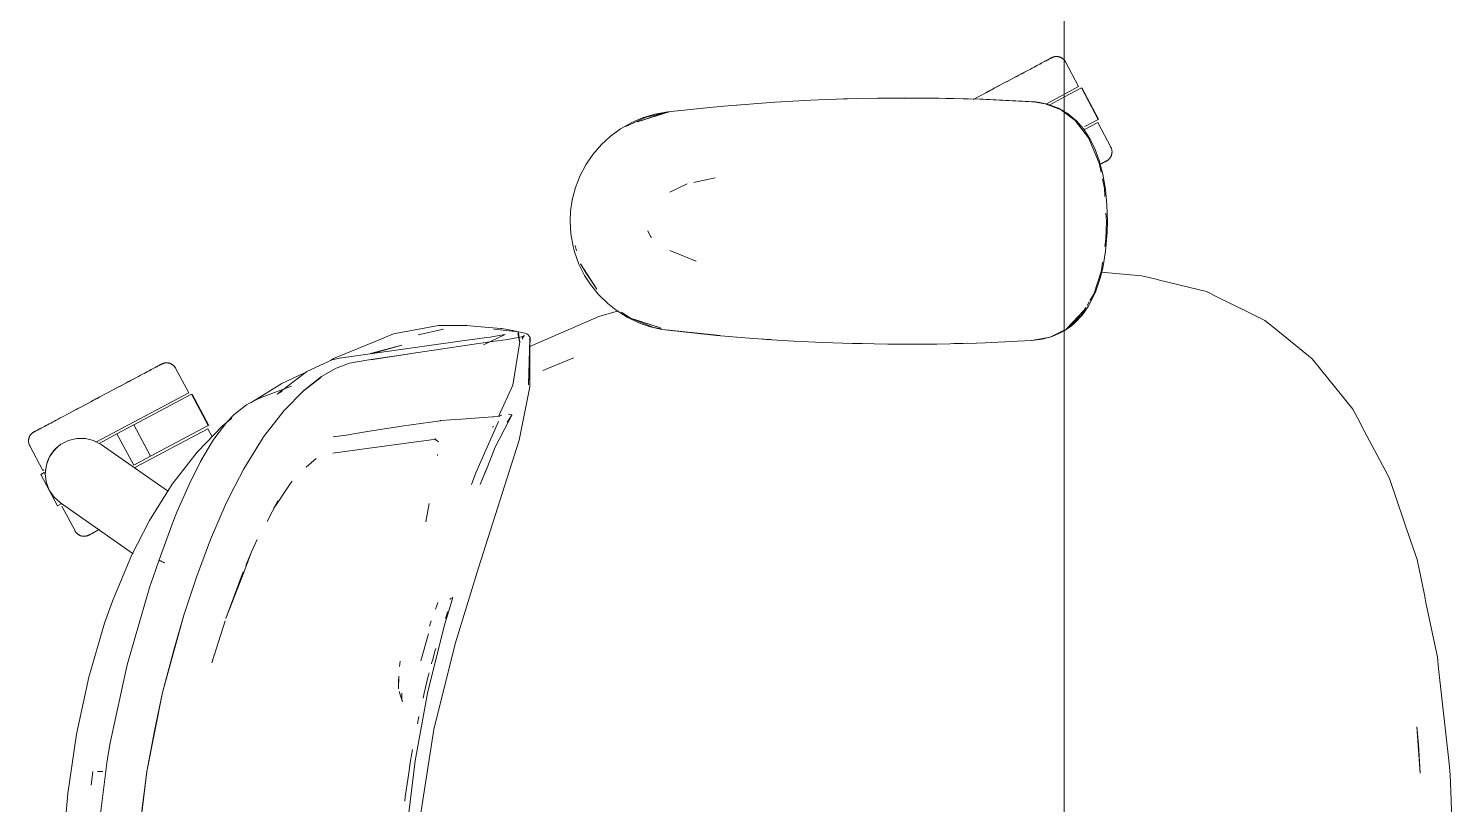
# Model space of a CAD drawing. Header units: millimetres. Extents: x 79795 to 317870, y -36033 to 97293.
# Drawn here: x 198841 to 199402, y 12884 to 13190 of the extents above; entities that cross this region are included whole.
import ezdxf

# ---------------------------------------------------------------- set-up
doc = ezdxf.new("R2010")
doc.units = ezdxf.units.MM
doc.header["$MEASUREMENT"] = 0
doc.layers.add('G-IMPT', color=8, linetype='CONTINUOUS', lineweight=9)
doc.layers.add('I-FURN', color=8, linetype='CONTINUOUS', lineweight=9)

msp = doc.modelspace()

# ---------------------------------------------------------------- linework, layer by layer
at = {"layer": 'G-IMPT'}
for p, q in [((199129.24, 13160.22), (199114.18, 13158.97)), ((199121.05, 13159.57), (199119.38, 13159.4)), ((199129.24, 13160.22), (199134.33, 13160.55)), ((199134.33, 13160.55), (199148.46, 13161.36)), ((199154.49, 13161.61), (199148.46, 13161.36)), ((199154.49, 13161.61), (199166.25, 13162)), ((199159.37, 13161.75), (199161.31, 13161.86)), ((199161.31, 13161.86), (199162.81, 13161.88)), ((199174.67, 13162.17), (199166.25, 13162)), ((199174.67, 13162.17), (199185.46, 13162.25)), ((199174.67, 13162.17), (199194.85, 13162.21)), ((199174.67, 13162.17), (199204.68, 13162.05)), ((199204.68, 13162.05), (199185.46, 13162.25)), ((199194.85, 13162.21), (199204.68, 13162.05)), ((199194.85, 13162.21), (199216.25, 13161.71)), ((199194.85, 13162.21), (199215.04, 13161.75)), ((199194.85, 13162.17), (199196.89, 13162.19)), ((199196.89, 13162.19), (199198.8, 13162.12)), ((199204.68, 13162.05), (199216.25, 13161.71)), ((199216.25, 13161.71), (199215.04, 13161.75)), ((199215.04, 13161.75), (199236.82, 13160.66)), ((199215.04, 13161.75), (199235.22, 13160.77)), ((199216.25, 13161.71), (199236.82, 13160.66)), ((199236.82, 13160.66), (199235.22, 13160.77)), ((199236.82, 13160.66), (199238.47, 13160.41)), ((199240.68, 13159.94), (199236.84, 13160.53)), ((199240.86, 13159.96), (199238.47, 13160.41)), ((199240.68, 13159.94), (199246.88, 13157.53)), ((199240.86, 13159.96), (199242.21, 13159.59)), ((199245.85, 13158.2), (199242.21, 13159.59)), ((199083.67, 13154.68), (199075.6, 13150.94)), ((199077.98, 13152.55), (199082.22, 13154.36)), ((199092.64, 13156.72), (199080.18, 13152.89)), ((199080.18, 13152.89), (199089.32, 13155.81)), ((199082.22, 13154.36), (199087.08, 13155.83)), ((199083.67, 13154.68), (199092.07, 13156.59)), ((199092.12, 13156.72), (199087.08, 13155.83)), ((199092.64, 13156.72), (199089.32, 13155.81)), ((199110.05, 13158.63), (199092.12, 13156.72)), ((199114.18, 13158.97), (199110.05, 13158.63)), ((199245.85, 13158.2), (199248.09, 13156.92)), ((199246.88, 13157.53), (199248.09, 13156.64)), ((199248.09, 13156.92), (199249.28, 13156.24)), ((199248.09, 13156.64), (199252.5, 13153.36)), ((199249.28, 13156.24), (199253.02, 13153.17)), ((199069.45, 13147.04), (199073.54, 13150.04)), ((199077.98, 13152.55), (199073.54, 13150.04)), ((199252.5, 13153.36), (199257.72, 13146.58)), ((199255.69, 13150.13), (199253.02, 13153.17)), ((199258.35, 13146.08), (199255.69, 13150.13)), ((199062.7, 13140.04), (199066.02, 13143.88)), ((199069.45, 13147.04), (199066.02, 13143.88)), ((199257.72, 13146.58), (199259.56, 13142.18)), ((199258.35, 13146.08), (199260.33, 13142.01)), ((199059.86, 13135.87), (199062.7, 13140.04)), ((199261.89, 13136.56), (199259.56, 13142.18)), ((199261.92, 13137.67), (199260.33, 13142.01)), ((199261.92, 13137.67), (199263.34, 13132.19)), ((199057.67, 13131.71), (199055.84, 13127)), ((199059.86, 13135.87), (199057.67, 13131.71)), ((199261.89, 13136.56), (199262.6, 13133.09)), ((199264.34, 13126.26), (199263.34, 13132.19)), ((199054.58, 13122.13), (199055.84, 13127)), ((199093.01, 13125.15), (199099.79, 13128.42)), ((199102.47, 13128.93), (199103.41, 13129.18)), ((199110.84, 13130.75), (199103.41, 13129.18)), ((199263.16, 13130.35), (199263.93, 13126.6)), ((199263.93, 13126.6), (199264.13, 13123.39)), ((199264.34, 13126.26), (199264.91, 13120.11)), ((199054.58, 13122.13), (199053.93, 13117.62)), ((199265.09, 13113.77), (199264.91, 13120.11)), ((199053.76, 13113.77), (199053.93, 13117.62)), ((199264.52, 13116.88), (199264.72, 13113.77)), ((199053.76, 13113.77), (199054.06, 13108.73)), ((199054.06, 13108.73), (199054.94, 13103.78)), ((199084.37, 13109.95), (199085.39, 13107.72)), ((199265, 13109.26), (199264.43, 13101.95)), ((199264.48, 13106.61), (199264.72, 13113.77)), ((199265, 13109.26), (199265.09, 13113.77)), ((199054.94, 13103.78), (199055.5, 13101.65)), ((199056.3, 13102.09), (199055.68, 13104.12)), ((199085.39, 13107.72), (199085.69, 13107.27)), ((199264.48, 13106.61), (199264.09, 13103.82)), ((199057.21, 13096.88), (199055.5, 13101.65)), ((199103.34, 13098.05), (199092.91, 13102.2)), ((199103.34, 13098.05), (199102.47, 13098.23)), ((199263.22, 13097.64), (199262.76, 13094.35)), ((199263.31, 13095.19), (199264.43, 13101.95)), ((199057.21, 13096.88), (199059.45, 13092.37)), ((199057.86, 13096.98), (199060.02, 13093.3)), ((199057.86, 13096.98), (199064.18, 13087.03)), ((199059.45, 13092.37), (199061.72, 13088.82)), ((199060.02, 13093.3), (199064.18, 13087.03)), ((199262.76, 13094.35), (199259.73, 13084.95)), ((199262.33, 13091.26), (199263.31, 13095.19)), ((199262.63, 13093.73), (199278.5, 13092.28)), ((199278.5, 13092.28), (199283.79, 13090.99)), ((199064.91, 13084.85), (199061.72, 13088.82)), ((199260.59, 13086.17), (199258.39, 13081.54)), ((199262.33, 13091.26), (199260.59, 13086.17)), ((199286.17, 13090.4), (199283.79, 13090.99)), ((199304.11, 13086), (199286.17, 13090.4)), ((199064.91, 13084.85), (199068.51, 13081.3)), ((199068.51, 13081.3), (199071.82, 13078.68)), ((199257.98, 13082.03), (199257.12, 13080.59)), ((199258.39, 13081.54), (199257.58, 13080.16)), ((199259.73, 13084.95), (199258.26, 13082.5)), ((199308.47, 13083.85), (199304.11, 13086)), ((199308.47, 13083.85), (199319.94, 13078.21)), ((199064.99, 13076.24), (199053.86, 13071.38)), ((199064.99, 13076.24), (199072.81, 13078.49)), ((199076.15, 13075.95), (199071.82, 13078.68)), ((199077.47, 13075.55), (199073.89, 13077.98)), ((199076.15, 13075.95), (199080.73, 13073.76)), ((199086.69, 13071.95), (199077.47, 13075.55)), ((199077.47, 13075.55), (199080.18, 13074.65)), ((199077.47, 13075.55), (199089.32, 13071.74)), ((199255.96, 13078.74), (199249.06, 13071.35)), ((199254.77, 13076.65), (199249.06, 13071.35)), ((199254.55, 13077.12), (199251.47, 13073.58)), ((199252.27, 13073.66), (199255.13, 13076.71)), ((199255.96, 13078.74), (199254.68, 13077.27)), ((199256.65, 13079.81), (199254.77, 13076.65)), ((199255.13, 13076.71), (199257.58, 13080.16)), ((199327.1, 13074.68), (199319.94, 13078.21)), ((198984.3, 13069.41), (198980.44, 13067.81)), ((199002, 13072.65), (198984.3, 13069.41)), ((199003.86, 13071.24), (198994.55, 13069.19)), ((199002, 13072.65), (199008.96, 13072.67)), ((199013.13, 13072.67), (199008.96, 13072.67)), ((199017.09, 13072.33), (199013.13, 13072.67)), ((199017.09, 13072.33), (199026.42, 13071.53)), ((199026.25, 13071.01), (199023.66, 13071.22)), ((199026.25, 13071.01), (199030.93, 13070.49)), ((199026.42, 13071.53), (199026.88, 13071.49)), ((199031.13, 13070.68), (199026.88, 13071.49)), ((199031.55, 13070.42), (199030.93, 13070.49)), ((199031.13, 13070.68), (199033.46, 13070.23)), ((199031.55, 13070.42), (199034.83, 13069.88)), ((199033.22, 13069.82), (199033.85, 13066.28)), ((199033.22, 13069.82), (199033.91, 13066.24)), ((199033.85, 13066.28), (199033.46, 13070.23)), ((199034.83, 13069.88), (199036.69, 13069.33)), ((199037.23, 13069.01), (199036.69, 13069.33)), ((199053.86, 13071.38), (199046.03, 13067.96)), ((199080.18, 13074.65), (199089.32, 13071.74)), ((199080.73, 13073.76), (199084.86, 13072.31)), ((199089.82, 13071.15), (199084.86, 13072.31)), ((199089.74, 13071.37), (199086.69, 13071.95)), ((199089.82, 13071.15), (199112.78, 13068.7)), ((199089.82, 13071.15), (199092.64, 13070.82)), ((199089.82, 13071.15), (199111.26, 13068.8)), ((199112.78, 13068.7), (199092.64, 13070.82)), ((199246.82, 13070.24), (199242.56, 13068.14)), ((199247.73, 13070.32), (199243.4, 13068.34)), ((199246.82, 13070.24), (199248.09, 13070.87)), ((199248.09, 13070.57), (199250.95, 13072.53)), ((199249.06, 13071.35), (199251.47, 13073.58)), ((199252.27, 13073.66), (199250.95, 13072.53)), ((199330.76, 13071.71), (199327.1, 13074.68)), ((199330.76, 13071.71), (199345.7, 13059.54)), ((198960.63, 13059.63), (198977.08, 13066.42)), ((199010.28, 13066.46), (198963.06, 13059.79)), ((198987.48, 13064.91), (198975.18, 13061.59)), ((198987.48, 13064.91), (198975.59, 13061.56)), ((198977.08, 13066.42), (198980.44, 13067.81)), ((198990.37, 13061.52), (199021.24, 13066.07)), ((198994.55, 13069.19), (198993.98, 13069.04)), ((199010.28, 13066.46), (199020.94, 13067.9)), ((199019.69, 13065.09), (199028.12, 13069.09)), ((199022.24, 13068.12), (199020.94, 13067.9)), ((199021.24, 13066.07), (199029.09, 13067.19)), ((199027.26, 13068.95), (199022.24, 13068.12)), ((199028.12, 13069.09), (199027.26, 13068.95)), ((199035.36, 13068.29), (199029.09, 13067.19)), ((199031.19, 13049.19), (199033.91, 13066.24)), ((199034.74, 13068.12), (199035.84, 13068.68)), ((199034.74, 13068.12), (199035.36, 13068.29)), ((199035.01, 13067.75), (199034.94, 13067.25)), ((199035.01, 13067.75), (199035.34, 13068.29)), ((199035.34, 13068.29), (199035.84, 13068.68)), ((199037.23, 13069.01), (199037.6, 13068.52)), ((199037.38, 13049.38), (199037.97, 13067.83)), ((199037.38, 13049.38), (199037.87, 13067.36)), ((199037.99, 13067.94), (199037.6, 13068.52)), ((199037.99, 13067.94), (199037.8, 13067.08)), ((199037.8, 13067.08), (199037.83, 13067.19)), ((199037.82, 13048.49), (199037.87, 13067.36)), ((199037.87, 13067.36), (199037.83, 13067.19)), ((199046.03, 13067.96), (199037.86, 13064.39)), ((199037.97, 13067.83), (199037.87, 13067.36)), ((199111.26, 13068.8), (199122.65, 13067.82)), ((199132.94, 13067.09), (199122.65, 13067.82)), ((199130.9, 13067.22), (199129.48, 13067.36)), ((199130.9, 13067.22), (199132.8, 13067.13)), ((199132.94, 13067.09), (199141.81, 13066.53)), ((199153.12, 13065.99), (199141.81, 13066.53)), ((199153.12, 13065.99), (199161, 13065.69)), ((199173.31, 13065.4), (199161, 13065.69)), ((199164.87, 13065.61), (199166.53, 13065.53)), ((199166.53, 13065.53), (199168.61, 13065.54)), ((199173.31, 13065.4), (199178.78, 13065.33)), ((199193.49, 13065.32), (199178.78, 13065.33)), ((199198, 13065.37), (199193.49, 13065.32)), ((199198, 13065.37), (199213.67, 13065.75)), ((199204.73, 13065.55), (199206.94, 13065.55)), ((199210.27, 13065.69), (199206.94, 13065.55)), ((199213.67, 13065.75), (199217.22, 13065.87)), ((199229.78, 13066.49), (199217.22, 13065.87)), ((199229.78, 13066.49), (199235.44, 13066.77)), ((199242.56, 13068.14), (199235.22, 13066.77)), ((199235.44, 13066.77), (199239.45, 13067.27)), ((199239.45, 13067.27), (199243.4, 13068.34)), ((198956.7, 13057.57), (198960.07, 13059.14)), ((198959.46, 13058.86), (198960.63, 13059.63)), ((198963.06, 13059.79), (198960.07, 13059.14)), ((198966.93, 13057.83), (198974.6, 13059.13)), ((198989.76, 13061.42), (198974.6, 13059.13)), ((198990.37, 13061.52), (198975.18, 13059.19)), ((198989.76, 13061.42), (198975.18, 13059.19)), ((199042.97, 13054.93), (199054.82, 13059.85)), ((199055.09, 13059.95), (199054.82, 13059.85)), ((199345.7, 13059.54), (199349.47, 13054.87)), ((198938.48, 13045.59), (198950.13, 13054.51)), ((198940.37, 13049.89), (198948.99, 13053.87)), ((198948.91, 13047.15), (198955.88, 13052.57)), ((198950.13, 13054.51), (198956.7, 13057.57)), ((198955.88, 13052.57), (198961.72, 13055.86)), ((198962.14, 13056.07), (198961.72, 13055.86)), ((198962.14, 13056.07), (198966.93, 13057.83)), ((199361.67, 13039.74), (199349.47, 13054.87)), ((198928.92, 13042.76), (198940.37, 13049.89)), ((198944.13, 13048.83), (198932.23, 13044.32)), ((198948.91, 13047.15), (198941.18, 13039.25)), ((198955.65, 13052.24), (198948.71, 13046.85)), ((198948.71, 13046.85), (198952.28, 13049.65)), ((198955.65, 13052.24), (198952.28, 13049.65)), ((199031.19, 13049.19), (199025.61, 13036.9)), ((199033.63, 13027.54), (199037.82, 13048.49)), ((198926.42, 13041.46), (198921.56, 13037.59)), ((198927.56, 13042.07), (198926.42, 13041.46)), ((198927.56, 13042.07), (198930, 13043.24)), ((198928.92, 13042.76), (198928.15, 13042.26)), ((198930, 13043.24), (198932.23, 13044.32)), ((198938.48, 13045.59), (198940.43, 13046.71)), ((198920.67, 13036.15), (198917, 13033.15)), ((198918.67, 13034.57), (198921.56, 13037.59)), ((198941.18, 13039.25), (198933.16, 13028.81)), ((199002.69, 13035.22), (199010.93, 13035.84)), ((199019.78, 13036.47), (199010.93, 13035.84)), ((199019.78, 13036.47), (199023.18, 13036.73)), ((199023.56, 13036.77), (199023.18, 13036.73)), ((199023.56, 13036.77), (199026.02, 13037.05)), ((199026.02, 13037.05), (199026.08, 13037.08)), ((199026.85, 13037.35), (199026.08, 13037.08)), ((199030.83, 13037.39), (199028.99, 13034.68)), ((199029.44, 13037.74), (199030.12, 13037.66)), ((199030.83, 13037.39), (199029.48, 13034.93)), ((199030.12, 13037.66), (199030.8, 13037.52)), ((199030.8, 13037.52), (199030.83, 13037.39)), ((199030.83, 13037.39), (199030.86, 13037.22)), ((199361.67, 13039.74), (199364.38, 13034.61)), ((198917, 13033.15), (198907.04, 13022.86)), ((198918.67, 13034.57), (198913.95, 13028.44)), ((198965.57, 13029.56), (198972.41, 13030.63)), ((198972.41, 13030.63), (198974.07, 13030.89)), ((198985.84, 13032.76), (198974.07, 13030.89)), ((198987.39, 13033), (198985.84, 13032.76)), ((199002.61, 13035.21), (198987.39, 13033)), ((199002.61, 13035.21), (199002.69, 13035.22)), ((199016.65, 13014.72), (199025.57, 13034.87)), ((199023.2, 13032.7), (199023.63, 13032.98)), ((199024.2, 13024.82), (199029.48, 13034.93)), ((199365.11, 13033.23), (199364.38, 13034.61)), ((199365.11, 13033.23), (199375.4, 13013.72)), ((198908.35, 13019.15), (198913.09, 13027.15)), ((198913.95, 13028.44), (198913.09, 13027.15)), ((198929.11, 13022.46), (198932.99, 13028.56)), ((198933.16, 13028.81), (198932.99, 13028.56)), ((198965.57, 13029.56), (198960.5, 13028.82)), ((198973.76, 13024.21), (199001.09, 13027.95)), ((199001.95, 13026.83), (199000.39, 13028.07)), ((199000.6, 13028.04), (199000.83, 13027.99)), ((199001.09, 13027.95), (199000.83, 13027.99)), ((199017.64, 12977.3), (199033.63, 13027.54)), ((199024.2, 13024.82), (199020.95, 13016.35)), ((198897.23, 13010.25), (198907.04, 13022.86)), ((198903.83, 13010.1), (198908.35, 13019.15)), ((198904.05, 13010.54), (198908.35, 13019.15)), ((198908.35, 13019.15), (198908.05, 13018.55)), ((198929.11, 13022.46), (198925.34, 13016.23)), ((198949.91, 13016.93), (198953.81, 13020.27)), ((198973.76, 13024.21), (198960.41, 13022.43)), ((198960.41, 13022.43), (198960.88, 13022.57)), ((199001.6, 13021.88), (199001.55, 13021.54)), ((198903.83, 13010.1), (198908.05, 13018.55)), ((198921.77, 13009.44), (198925.34, 13016.23)), ((199014.91, 13010.13), (199016.65, 13014.72)), ((199018.93, 13011.45), (199020.95, 13016.56)), ((199020.95, 13016.35), (199018.93, 13011.45)), ((199020.95, 13016.56), (199019.55, 13013.02)), ((199375.4, 13013.72), (199376.28, 13012.06)), ((198897.23, 13010.25), (198888.26, 12995.96)), ((198903.83, 13010.1), (198899.06, 12999.14)), ((198904.05, 13010.54), (198903.83, 13010.1)), ((198921.77, 13009.44), (198918.38, 13002.71)), ((198940.14, 13005.17), (198943.63, 13010.3)), ((198943.63, 13010.3), (198944.38, 13011.4)), ((199018.93, 13011.45), (199018.37, 13010.04)), ((199384.43, 12987.98), (199376.28, 13012.06)), ((198912.2, 12988.49), (198918.38, 13002.71)), ((198934.5, 12995.5), (198938.69, 13003.6)), ((198937.19, 13000.83), (198939.75, 13004.59)), ((198937.19, 13000.83), (198938.69, 13003.6)), ((198939.75, 13004.59), (198940.14, 13005.17)), ((198996.92, 12995.41), (198998.33, 13002.66)), ((198899.06, 12999.14), (198897.58, 12995.46)), ((198888.26, 12995.96), (198881.17, 12982.18)), ((198897.58, 12995.46), (198892, 12980.5)), ((198912.2, 12988.49), (198906.75, 12973.61)), ((198930.63, 12988.46), (198928.44, 12983.61)), ((199384.43, 12987.98), (199386.95, 12980.54)), ((198873.65, 12964.21), (198881.17, 12982.18)), ((198892.04, 12980.5), (198889.63, 12973.57)), ((198892, 12980.5), (198892.04, 12980.36)), ((198892.04, 12980.36), (198892.04, 12980.5)), ((198892.04, 12980.36), (198892.44, 12980.1)), ((198892.04, 12980.36), (198892.05, 12980.32)), ((198892.44, 12980.1), (198892.05, 12980.32)), ((198893.27, 12979.71), (198892.44, 12980.1)), ((198892.63, 12979.99), (198892.44, 12980.1)), ((198893.27, 12979.71), (198892.63, 12979.99)), ((198893.27, 12979.71), (198894.33, 12979.29)), ((198893.27, 12979.71), (198893.73, 12979.51)), ((198894.33, 12979.29), (198893.73, 12979.51)), ((198928.44, 12983.61), (198925.71, 12976.53)), ((198928.44, 12983.61), (198926.13, 12978.16)), ((199389.82, 12966.72), (199386.95, 12980.54)), ((198918.34, 12957.35), (198925.15, 12975.76)), ((198918.34, 12957.35), (198925.05, 12974.8)), ((198925.05, 12974.8), (198925.71, 12976.53)), ((199017.64, 12977.3), (199008.45, 12947.32)), ((198879.5, 12939.13), (198888.44, 12969.96)), ((198888.44, 12969.96), (198889.63, 12973.57)), ((198901.74, 12958.69), (198906.75, 12973.61)), ((198870.57, 12955.47), (198873.65, 12964.21)), ((199001.1, 12962.03), (199001.71, 12963.68)), ((199004.23, 12954.27), (199007.3, 12964.7)), ((199006.4, 12964.96), (199007.02, 12965.34)), ((199006.4, 12964.96), (199006.62, 12965.1)), ((199007.37, 12964.97), (199007.3, 12964.7)), ((199007.44, 12965.27), (199007.37, 12964.97)), ((199007.41, 12965.73), (199007.49, 12965.49)), ((199007.49, 12965.49), (199007.44, 12965.27)), ((199390.58, 12963.04), (199389.82, 12966.72)), ((199390.58, 12963.04), (199394.93, 12942.09)), ((198893.35, 12928.19), (198901.74, 12958.69)), ((198893.35, 12928.19), (198901.78, 12958.6)), ((198898.01, 12945.44), (198901.78, 12958.6)), ((199001.1, 12962.03), (199000.73, 12961.01)), ((199005.39, 12959.47), (199004.64, 12957.37)), ((199005.39, 12959.47), (199005.63, 12960.13)), ((198870.57, 12955.47), (198864.4, 12934.23)), ((198912.8, 12939.88), (198918.06, 12956.37)), ((198997.68, 12927.96), (199004.23, 12954.27)), ((198998.39, 12954.26), (198999.11, 12956.48)), ((198997.99, 12951.36), (198995.01, 12940.71)), ((199000.14, 12913.64), (199008.45, 12947.32)), ((198898.01, 12945.44), (198893.35, 12928.19)), ((198912.8, 12939.88), (198913.88, 12943.32)), ((198986.65, 12938.46), (198986.87, 12940.55)), ((198999.53, 12940.85), (198999.21, 12939.71)), ((198999.53, 12940.85), (199000.64, 12944.85)), ((199000.64, 12944.85), (199000.85, 12945.53)), ((199394.93, 12942.09), (199395.42, 12937.68)), ((198879.5, 12939.13), (198872.83, 12908.34)), ((198986.25, 12929.61), (198986.34, 12934.66)), ((198986.34, 12934.66), (198986.26, 12932.39)), ((198997.91, 12934.69), (198996.36, 12927.94)), ((198997.91, 12934.69), (198998.25, 12935.99)), ((198999.21, 12939.71), (198999.17, 12939.53)), ((199399.54, 12900.23), (199395.42, 12937.68)), ((198864.4, 12934.23), (198859.59, 12911.87)), ((198986.25, 12929.61), (198986.26, 12932.39)), ((198893.35, 12928.19), (198887.18, 12897.07)), ((198893.35, 12928.19), (198887.18, 12897.15)), ((198893.35, 12928.19), (198890.28, 12913.17)), ((198987.11, 12926.5), (198986.5, 12928.65)), ((198987.79, 12924.55), (198987.11, 12926.5)), ((198987.53, 12927.76), (198987.54, 12927.9)), ((198987.58, 12925.6), (198987.54, 12927.9)), ((198987.58, 12925.6), (198987.79, 12924.55)), ((198997.68, 12927.96), (198992.75, 12901.29)), ((198995.9, 12925.96), (198996.36, 12927.94)), ((198993.7, 12915.92), (198994.24, 12918.73)), ((198887.18, 12897.07), (198890.28, 12913.17)), ((199000.14, 12913.64), (198994.15, 12875.72)), ((199386.9, 12914.67), (199387.51, 12907.73)), ((199388.15, 12896.4), (199386.9, 12914.67)), ((198859.59, 12911.87), (198856.09, 12888.45)), ((198871.65, 12901.42), (198872.83, 12908.34)), ((199388.15, 12896.4), (199387.51, 12907.73)), ((198867.83, 12871.25), (198871.65, 12901.42)), ((198992.75, 12901.29), (198989.45, 12874.37)), ((198990.12, 12895.66), (198990.98, 12901.28)), ((198990.98, 12901.28), (198991.22, 12902.91)), ((198991.78, 12905.81), (198991.22, 12902.91)), ((198866, 12897.15), (198865.35, 12891.74)), ((198869.85, 12897.11), (198867.76, 12897.18)), ((198867.76, 12897.18), (198867.87, 12897.18)), ((198883.36, 12865.55), (198887.18, 12897.15)), ((198883.4, 12865.51), (198887.18, 12897.07)), ((198887.18, 12897.07), (198885.24, 12881.59)), ((198990.12, 12895.66), (198988.83, 12887.13)), ((199399.54, 12900.23), (199400.03, 12895.86)), ((199400.35, 12885.92), (199400.03, 12895.86)), ((198856.09, 12888.45), (198853.83, 12862.88)), ((198988.83, 12887.13), (198988.65, 12885.48)), ((199400.35, 12885.92), (199402.05, 12833.74))]:
    msp.add_line(p, q, dxfattribs=at)
at = {"layer": 'I-FURN'}
for p, q in [((199248.09, 13475.97), (199248.09, 12075.97)), ((199248.09, 12075.97), (199248.09, 13475.97)), ((199239.36, 13176.03), (199238.81, 13175.73)), ((199239.07, 13175.87), (199239.6, 13176.16)), ((199239.88, 13176.3), (199239.36, 13176.03)), ((199239.6, 13176.16), (199240.1, 13176.42)), ((199240.36, 13176.56), (199239.88, 13176.3)), ((199240.1, 13176.42), (199240.57, 13176.67)), ((199240.81, 13176.8), (199240.36, 13176.56)), ((199240.57, 13176.67), (199241, 13176.9)), ((199241.22, 13177.01), (199240.81, 13176.8)), ((199241, 13176.9), (199241.39, 13177.11)), ((199241.59, 13177.21), (199241.22, 13177.01)), ((199241.39, 13177.11), (199241.75, 13177.3)), ((199241.93, 13177.39), (199241.59, 13177.21)), ((199241.75, 13177.3), (199242.07, 13177.47)), ((199242.22, 13177.55), (199241.93, 13177.39)), ((199242.07, 13177.47), (199242.35, 13177.61)), ((199242.48, 13177.69), (199242.22, 13177.55)), ((199242.35, 13177.61), (199242.59, 13177.74)), ((199242.7, 13177.8), (199242.48, 13177.69)), ((199242.59, 13177.74), (199242.79, 13177.85)), ((199242.88, 13177.9), (199242.7, 13177.8)), ((199242.79, 13177.85), (199242.95, 13177.94)), ((199243.02, 13177.97), (199242.88, 13177.9)), ((199242.95, 13177.94), (199243.07, 13178)), ((199243.12, 13178.03), (199243.02, 13177.97)), ((199243.07, 13178), (199243.15, 13178.04)), ((199243.18, 13178.06), (199243.12, 13178.03)), ((199243.15, 13178.04), (199243.2, 13178.07)), ((199243.2, 13178.07), (199243.18, 13178.06)), ((199243.2, 13178.07), (199243.34, 13178.14)), ((199243.2, 13178.07), (199243.2, 13178.07)), ((199243.34, 13178.14), (199243.49, 13178.21)), ((199243.49, 13178.21), (199243.64, 13178.27)), ((199243.64, 13178.27), (199243.79, 13178.33)), ((199243.79, 13178.33), (199243.95, 13178.37)), ((199243.95, 13178.37), (199244.1, 13178.42)), ((199244.1, 13178.42), (199244.26, 13178.45)), ((199244.26, 13178.45), (199244.42, 13178.48)), ((199244.42, 13178.48), (199244.58, 13178.51)), ((199244.58, 13178.51), (199244.74, 13178.53)), ((199244.74, 13178.53), (199244.9, 13178.54)), ((199244.9, 13178.54), (199245.06, 13178.54)), ((199245.06, 13178.54), (199245.22, 13178.54)), ((199245.22, 13178.54), (199245.38, 13178.53)), ((199245.38, 13178.53), (199245.54, 13178.52)), ((199245.54, 13178.52), (199245.7, 13178.5)), ((199245.7, 13178.5), (199245.86, 13178.47)), ((199245.86, 13178.47), (199246.02, 13178.43)), ((199246.02, 13178.43), (199246.17, 13178.39)), ((199246.17, 13178.39), (199246.33, 13178.35)), ((199246.33, 13178.35), (199246.48, 13178.29)), ((199246.48, 13178.29), (199246.63, 13178.24)), ((199246.63, 13178.24), (199246.78, 13178.17)), ((199246.78, 13178.17), (199246.92, 13178.1)), ((199246.92, 13178.1), (199247.07, 13178.03)), ((199247.07, 13178.03), (199247.2, 13177.94)), ((199247.2, 13177.94), (199247.34, 13177.86)), ((199247.34, 13177.86), (199247.47, 13177.76)), ((199247.47, 13177.76), (199247.6, 13177.67)), ((199247.6, 13177.67), (199247.72, 13177.56)), ((199247.72, 13177.56), (199247.84, 13177.46)), ((199247.84, 13177.46), (199247.96, 13177.34)), ((199247.96, 13177.34), (199248.07, 13177.23)), ((199248.07, 13177.23), (199248.18, 13177.11)), ((199248.18, 13177.11), (199248.28, 13176.98)), ((199248.28, 13176.98), (199248.37, 13176.85)), ((199248.37, 13176.85), (199248.47, 13176.72)), ((199248.47, 13176.72), (199248.55, 13176.58)), ((199248.55, 13176.58), (199248.63, 13176.44)), ((199248.63, 13176.44), (199248.65, 13176.4)), ((199253.8, 13166.72), (199248.65, 13176.4)), ((199229.02, 13170.53), (199228.1, 13170.04)), ((199228.52, 13170.27), (199229.43, 13170.75)), ((199229.91, 13171), (199229.02, 13170.53)), ((199229.43, 13170.75), (199230.32, 13171.22)), ((199230.79, 13171.47), (199229.91, 13171)), ((199230.32, 13171.22), (199231.19, 13171.68)), ((199231.65, 13171.93), (199230.79, 13171.47)), ((199231.19, 13171.68), (199232.03, 13172.13)), ((199232.48, 13172.37), (199231.65, 13171.93)), ((199233.29, 13172.8), (199232.48, 13172.37)), ((199234.08, 13173.22), (199233.29, 13172.8)), ((199234.84, 13173.62), (199234.08, 13173.22)), ((199235.58, 13174.02), (199234.84, 13173.62)), ((199236.28, 13174.39), (199235.58, 13174.02)), ((199236.96, 13174.75), (199236.28, 13174.39)), ((199237.61, 13175.1), (199236.96, 13174.75)), ((199238.23, 13175.42), (199237.61, 13175.1)), ((199238.81, 13175.73), (199238.23, 13175.42)), ((199238.5, 13175.57), (199239.07, 13175.87)), ((199218.34, 13164.85), (199217.33, 13164.31)), ((199217.79, 13164.56), (199218.8, 13165.09)), ((199219.34, 13165.38), (199218.34, 13164.85)), ((199218.8, 13165.09), (199219.8, 13165.63)), ((199220.34, 13165.92), (199219.34, 13165.38)), ((199219.8, 13165.63), (199220.8, 13166.16)), ((199221.34, 13166.45), (199220.34, 13165.92)), ((199220.8, 13166.16), (199221.8, 13166.69)), ((199222.34, 13166.98), (199221.34, 13166.45)), ((199221.8, 13166.69), (199222.79, 13167.22)), ((199223.32, 13167.5), (199222.34, 13166.98)), ((199222.79, 13167.22), (199223.78, 13167.74)), ((199224.3, 13168.02), (199223.32, 13167.5)), ((199223.78, 13167.74), (199224.75, 13168.26)), ((199225.27, 13168.54), (199224.3, 13168.02)), ((199224.75, 13168.26), (199225.71, 13168.77)), ((199226.23, 13169.04), (199225.27, 13168.54)), ((199225.71, 13168.77), (199226.66, 13169.28)), ((199227.17, 13169.55), (199226.23, 13169.04)), ((199226.66, 13169.28), (199227.6, 13169.78)), ((199228.1, 13170.04), (199227.17, 13169.55)), ((199227.6, 13169.78), (199228.52, 13170.27)), ((199248.23, 13162.62), (199254.93, 13166.18)), ((199253.8, 13166.72), (199248.52, 13163.91)), ((199254.93, 13166.18), (199261.5, 13153.82)), ((199261.67, 13153.91), (199255.1, 13166.27)), ((199213.34, 13162.19), (199212.35, 13161.67)), ((199212.8, 13161.91), (199213.79, 13162.43)), ((199214.33, 13162.72), (199213.34, 13162.19)), ((199213.79, 13162.43), (199214.79, 13162.96)), ((199215.32, 13163.25), (199214.33, 13162.72)), ((199214.79, 13162.96), (199215.78, 13163.49)), ((199216.33, 13163.78), (199215.32, 13163.25)), ((199215.78, 13163.49), (199216.79, 13164.02)), ((199217.33, 13164.31), (199216.33, 13163.78)), ((199216.79, 13164.02), (199217.79, 13164.56)), ((199248.52, 13163.91), (199241.14, 13159.98)), ((199242.42, 13159.53), (199248.23, 13162.62)), ((199261.5, 13153.82), (199256.21, 13151.01)), ((199261.31, 13152.59), (199256.12, 13149.83)), ((199266.46, 13142.9), (199261.31, 13152.59)), ((199266.46, 13142.9), (199266.54, 13142.76)), ((199266.54, 13142.76), (199266.6, 13142.61)), ((199266.6, 13142.61), (199266.66, 13142.46)), ((199266.66, 13142.46), (199266.72, 13142.31)), ((199266.72, 13142.31), (199266.77, 13142.16)), ((199262.99, 13136.49), (199263.34, 13136.68)), ((199263.52, 13136.78), (199263.19, 13136.6)), ((199263.34, 13136.68), (199263.66, 13136.85)), ((199263.82, 13136.93), (199263.52, 13136.78)), ((199263.66, 13136.85), (199263.94, 13137)), ((199264.08, 13137.07), (199263.82, 13136.93)), ((199263.94, 13137), (199264.18, 13137.13)), ((199264.3, 13137.19), (199264.08, 13137.07)), ((199264.18, 13137.13), (199264.38, 13137.23)), ((199264.48, 13137.28), (199264.3, 13137.19)), ((199264.38, 13137.23), (199264.55, 13137.32)), ((199264.62, 13137.36), (199264.48, 13137.28)), ((199264.55, 13137.32), (199264.67, 13137.38)), ((199264.72, 13137.41), (199264.62, 13137.36)), ((199264.67, 13137.38), (199264.75, 13137.43)), ((199264.78, 13137.44), (199264.72, 13137.41)), ((199264.75, 13137.43), (199264.79, 13137.45)), ((199264.8, 13137.45), (199264.78, 13137.44)), ((199264.79, 13137.45), (199264.8, 13137.45)), ((199264.84, 13137.47), (199264.8, 13137.45)), ((199264.98, 13137.55), (199264.84, 13137.47)), ((199265.11, 13137.64), (199264.98, 13137.55)), ((199265.24, 13137.73), (199265.11, 13137.64)), ((199265.37, 13137.83), (199265.24, 13137.73)), ((199265.5, 13137.93), (199265.37, 13137.83)), ((199265.62, 13138.03), (199265.5, 13137.93)), ((199265.74, 13138.15), (199265.62, 13138.03)), ((199265.85, 13138.26), (199265.74, 13138.15)), ((199265.96, 13138.38), (199265.85, 13138.26)), ((199266.06, 13138.51), (199265.96, 13138.38)), ((199266.16, 13138.63), (199266.06, 13138.51)), ((199266.25, 13138.77), (199266.16, 13138.63)), ((199266.34, 13138.9), (199266.25, 13138.77)), ((199266.42, 13139.04), (199266.34, 13138.9)), ((199266.5, 13139.18), (199266.42, 13139.04)), ((199266.57, 13139.33), (199266.5, 13139.18)), ((199266.63, 13139.48), (199266.57, 13139.33)), ((199266.69, 13139.63), (199266.63, 13139.48)), ((199266.74, 13139.78), (199266.69, 13139.63)), ((199266.79, 13139.93), (199266.74, 13139.78)), ((199266.77, 13142.16), (199266.81, 13142)), ((199266.83, 13140.09), (199266.79, 13139.93)), ((199266.81, 13142), (199266.85, 13141.85)), ((199266.86, 13140.25), (199266.83, 13140.09)), ((199266.85, 13141.85), (199266.88, 13141.69)), ((199266.89, 13140.4), (199266.86, 13140.25)), ((199266.88, 13141.69), (199266.9, 13141.53)), ((199266.91, 13140.56), (199266.89, 13140.4)), ((199266.9, 13141.53), (199266.92, 13141.37)), ((199266.92, 13140.73), (199266.91, 13140.56)), ((199266.92, 13141.37), (199266.93, 13141.21)), ((199266.93, 13140.89), (199266.92, 13140.73)), ((199266.93, 13141.21), (199266.93, 13141.05)), ((199266.93, 13141.05), (199266.93, 13140.89)), ((199262.17, 13136.05), (199262.6, 13136.28)), ((199262.81, 13136.4), (199262.4, 13136.18)), ((199262.6, 13136.28), (199262.99, 13136.49)), ((199263.19, 13136.6), (199262.81, 13136.4)), ((198883.95, 13052.66), (198883.16, 13052.24)), ((198884.71, 13053.07), (198883.95, 13052.66)), ((198885.45, 13053.46), (198884.71, 13053.07)), ((198886.15, 13053.83), (198885.45, 13053.46)), ((198886.83, 13054.19), (198886.15, 13053.83)), ((198887.48, 13054.54), (198886.83, 13054.19)), ((198888.1, 13054.86), (198887.48, 13054.54)), ((198888.68, 13055.18), (198888.1, 13054.86)), ((198888.37, 13055.01), (198888.94, 13055.31)), ((198889.23, 13055.47), (198888.68, 13055.18)), ((198888.94, 13055.31), (198889.47, 13055.6)), ((198889.75, 13055.74), (198889.23, 13055.47)), ((198889.47, 13055.6), (198889.97, 13055.86)), ((198890.23, 13056), (198889.75, 13055.74)), ((198889.97, 13055.86), (198890.44, 13056.11)), ((198890.68, 13056.24), (198890.23, 13056)), ((198890.44, 13056.11), (198890.87, 13056.34)), ((198891.09, 13056.45), (198890.68, 13056.24)), ((198890.87, 13056.34), (198891.26, 13056.55)), ((198891.46, 13056.65), (198891.09, 13056.45)), ((198891.26, 13056.55), (198891.62, 13056.74)), ((198891.8, 13056.83), (198891.46, 13056.65)), ((198891.62, 13056.74), (198891.94, 13056.91)), ((198892.09, 13056.99), (198891.8, 13056.83)), ((198891.94, 13056.91), (198892.22, 13057.06)), ((198892.35, 13057.13), (198892.09, 13056.99)), ((198892.22, 13057.06), (198892.46, 13057.18)), ((198892.57, 13057.24), (198892.35, 13057.13)), ((198892.46, 13057.18), (198892.66, 13057.29)), ((198892.75, 13057.34), (198892.57, 13057.24)), ((198892.66, 13057.29), (198892.82, 13057.38)), ((198892.89, 13057.41), (198892.75, 13057.34)), ((198892.82, 13057.38), (198892.94, 13057.44)), ((198892.99, 13057.47), (198892.89, 13057.41)), ((198892.94, 13057.44), (198893.02, 13057.48)), ((198893.05, 13057.5), (198892.99, 13057.47)), ((198893.02, 13057.48), (198893.07, 13057.51)), ((198893.07, 13057.51), (198893.05, 13057.5)), ((198893.07, 13057.51), (198893.21, 13057.58)), ((198893.07, 13057.51), (198893.07, 13057.51)), ((198893.21, 13057.58), (198893.36, 13057.65)), ((198893.36, 13057.65), (198893.51, 13057.71)), ((198893.51, 13057.71), (198893.66, 13057.77)), ((198893.66, 13057.77), (198893.82, 13057.81)), ((198893.82, 13057.81), (198893.97, 13057.86)), ((198893.97, 13057.86), (198894.13, 13057.89)), ((198894.13, 13057.89), (198894.29, 13057.92)), ((198894.29, 13057.92), (198894.45, 13057.95)), ((198894.45, 13057.95), (198894.61, 13057.97)), ((198894.61, 13057.97), (198894.77, 13057.98)), ((198894.77, 13057.98), (198894.93, 13057.98)), ((198894.93, 13057.98), (198895.09, 13057.98)), ((198895.09, 13057.98), (198895.25, 13057.97)), ((198895.25, 13057.97), (198895.41, 13057.96)), ((198895.41, 13057.96), (198895.57, 13057.94)), ((198895.57, 13057.94), (198895.73, 13057.91)), ((198895.73, 13057.91), (198895.89, 13057.87)), ((198895.89, 13057.87), (198896.04, 13057.83)), ((198896.04, 13057.83), (198896.2, 13057.79)), ((198896.2, 13057.79), (198896.35, 13057.74)), ((198896.35, 13057.74), (198896.5, 13057.68)), ((198896.5, 13057.68), (198896.65, 13057.61)), ((198896.65, 13057.61), (198896.79, 13057.54)), ((198896.79, 13057.54), (198896.94, 13057.47)), ((198896.94, 13057.47), (198897.07, 13057.38)), ((198897.07, 13057.38), (198897.21, 13057.3)), ((198897.21, 13057.3), (198897.34, 13057.2)), ((198897.34, 13057.2), (198897.47, 13057.11)), ((198897.47, 13057.11), (198897.59, 13057)), ((198897.59, 13057), (198897.71, 13056.9)), ((198897.71, 13056.9), (198897.83, 13056.78)), ((198897.83, 13056.78), (198897.94, 13056.67)), ((198897.94, 13056.67), (198898.05, 13056.55)), ((198898.05, 13056.55), (198898.15, 13056.42)), ((198898.15, 13056.42), (198898.24, 13056.29)), ((198898.24, 13056.29), (198898.34, 13056.16)), ((198898.34, 13056.16), (198898.42, 13056.02)), ((198898.42, 13056.02), (198898.5, 13055.88)), ((198898.5, 13055.88), (198898.52, 13055.84)), ((198903.67, 13046.16), (198898.52, 13055.84)), ((198873.19, 13046.94), (198872.21, 13046.42)), ((198872.66, 13046.66), (198873.65, 13047.18)), ((198874.17, 13047.46), (198873.19, 13046.94)), ((198873.65, 13047.18), (198874.62, 13047.7)), ((198875.14, 13047.98), (198874.17, 13047.46)), ((198874.62, 13047.7), (198875.58, 13048.21)), ((198876.1, 13048.49), (198875.14, 13047.98)), ((198875.58, 13048.21), (198876.53, 13048.72)), ((198877.04, 13048.99), (198876.1, 13048.49)), ((198876.53, 13048.72), (198877.47, 13049.22)), ((198877.97, 13049.48), (198877.04, 13048.99)), ((198877.47, 13049.22), (198878.39, 13049.71)), ((198878.89, 13049.97), (198877.97, 13049.48)), ((198878.39, 13049.71), (198879.3, 13050.19)), ((198879.78, 13050.44), (198878.89, 13049.97)), ((198879.3, 13050.19), (198880.19, 13050.66)), ((198880.66, 13050.91), (198879.78, 13050.44)), ((198880.19, 13050.66), (198881.06, 13051.12)), ((198881.52, 13051.37), (198880.66, 13050.91)), ((198881.06, 13051.12), (198881.9, 13051.57)), ((198882.35, 13051.81), (198881.52, 13051.37)), ((198883.16, 13052.24), (198882.35, 13051.81)), ((198861.7, 13040.83), (198862.67, 13041.35)), ((198863.21, 13041.63), (198862.22, 13041.11)), ((198862.67, 13041.35), (198863.66, 13041.87)), ((198864.2, 13042.16), (198863.21, 13041.63)), ((198863.66, 13041.87), (198864.66, 13042.4)), ((198865.19, 13042.69), (198864.2, 13042.16)), ((198864.66, 13042.4), (198865.65, 13042.93)), ((198866.2, 13043.22), (198865.19, 13042.69)), ((198865.65, 13042.93), (198866.66, 13043.47)), ((198867.2, 13043.75), (198866.2, 13043.22)), ((198866.66, 13043.47), (198867.66, 13044)), ((198903.67, 13046.16), (198867.07, 13026.69)), ((198868.21, 13044.29), (198867.2, 13043.75)), ((198867.66, 13044), (198868.67, 13044.53)), ((198869.21, 13044.82), (198868.21, 13044.29)), ((198868.67, 13044.53), (198869.67, 13045.07)), ((198870.21, 13045.36), (198869.21, 13044.82)), ((198869.67, 13045.07), (198870.67, 13045.6)), ((198871.21, 13045.89), (198870.21, 13045.36)), ((198870.67, 13045.6), (198871.67, 13046.13)), ((198872.21, 13046.42), (198871.21, 13045.89)), ((198871.67, 13046.13), (198872.66, 13046.66)), ((198882.09, 13033.55), (198904.8, 13045.62)), ((198904.8, 13045.62), (198911.37, 13033.26)), ((198911.54, 13033.35), (198904.97, 13045.71)), ((198852.34, 13035.85), (198851.56, 13035.44)), ((198853.14, 13036.28), (198852.34, 13035.85)), ((198853.97, 13036.72), (198853.14, 13036.28)), ((198854.81, 13037.17), (198853.97, 13036.72)), ((198855.68, 13037.63), (198854.81, 13037.17)), ((198856.57, 13038.1), (198855.68, 13037.63)), ((198857.47, 13038.58), (198856.57, 13038.1)), ((198856.98, 13038.32), (198857.9, 13038.81)), ((198858.4, 13039.07), (198857.47, 13038.58)), ((198857.9, 13038.81), (198858.83, 13039.3)), ((198859.33, 13039.57), (198858.4, 13039.07)), ((198858.83, 13039.3), (198859.77, 13039.8)), ((198860.28, 13040.08), (198859.33, 13039.57)), ((198859.77, 13039.8), (198860.73, 13040.31)), ((198861.25, 13040.59), (198860.28, 13040.08)), ((198860.73, 13040.31), (198861.7, 13040.83)), ((198862.22, 13041.11), (198861.25, 13040.59)), ((198841.74, 13029.97), (198841.86, 13030.09)), ((198841.86, 13030.09), (198841.97, 13030.2)), ((198841.97, 13030.2), (198842.09, 13030.3)), ((198842.09, 13030.3), (198842.22, 13030.41)), ((198842.22, 13030.41), (198842.35, 13030.5)), ((198842.35, 13030.5), (198842.48, 13030.59)), ((198842.48, 13030.59), (198842.62, 13030.68)), ((198842.62, 13030.68), (198842.76, 13030.76)), ((198842.76, 13030.76), (198842.8, 13030.78)), ((198842.84, 13030.8), (198842.8, 13030.78)), ((198842.8, 13030.78), (198842.82, 13030.79)), ((198842.8, 13030.78), (198842.8, 13030.78)), ((198842.82, 13030.79), (198842.88, 13030.82)), ((198842.93, 13030.85), (198842.84, 13030.8)), ((198842.88, 13030.82), (198842.98, 13030.87)), ((198843.05, 13030.91), (198842.93, 13030.85)), ((198842.98, 13030.87), (198843.12, 13030.95)), ((198843.21, 13031), (198843.05, 13030.91)), ((198843.12, 13030.95), (198843.3, 13031.04)), ((198843.41, 13031.11), (198843.21, 13031)), ((198843.3, 13031.04), (198843.52, 13031.16)), ((198843.65, 13031.23), (198843.41, 13031.11)), ((198843.52, 13031.16), (198843.78, 13031.3)), ((198843.93, 13031.38), (198843.65, 13031.23)), ((198843.78, 13031.3), (198844.07, 13031.46)), ((198844.25, 13031.55), (198843.93, 13031.38)), ((198844.07, 13031.46), (198844.41, 13031.64)), ((198844.6, 13031.74), (198844.25, 13031.55)), ((198844.41, 13031.64), (198844.78, 13031.83)), ((198845, 13031.95), (198844.6, 13031.74)), ((198844.78, 13031.83), (198845.19, 13032.05)), ((198845.43, 13032.18), (198845, 13031.95)), ((198845.19, 13032.05), (198845.64, 13032.29)), ((198845.89, 13032.42), (198845.43, 13032.18)), ((198845.64, 13032.29), (198846.12, 13032.55)), ((198846.39, 13032.69), (198845.89, 13032.42)), ((198846.12, 13032.55), (198846.64, 13032.82)), ((198846.93, 13032.98), (198846.39, 13032.69)), ((198846.64, 13032.82), (198847.19, 13033.11)), ((198847.5, 13033.28), (198846.93, 13032.98)), ((198847.19, 13033.11), (198847.77, 13033.42)), ((198848.1, 13033.6), (198847.5, 13033.28)), ((198848.73, 13033.94), (198848.1, 13033.6)), ((198849.4, 13034.29), (198848.73, 13033.94)), ((198850.09, 13034.66), (198849.4, 13034.29)), ((198850.81, 13035.04), (198850.09, 13034.66)), ((198851.56, 13035.44), (198850.81, 13035.04)), ((198868.39, 13026.26), (198875.45, 13030.02)), ((198875.45, 13030.02), (198882.09, 13033.55)), ((198875.45, 13030.02), (198882.02, 13017.66)), ((198882.09, 13033.55), (198888.66, 13021.19)), ((198911.18, 13032.03), (198882.49, 13016.77)), ((198911.37, 13033.26), (198888.66, 13021.19)), ((198912.86, 13028.88), (198911.18, 13032.03)), ((198840.66, 13027.35), (198840.67, 13027.51)), ((198840.66, 13027.18), (198840.66, 13027.35)), ((198840.66, 13027.02), (198840.66, 13027.18)), ((198840.67, 13026.86), (198840.66, 13027.02)), ((198840.67, 13027.51), (198840.68, 13027.67)), ((198840.69, 13026.7), (198840.67, 13026.86)), ((198840.68, 13027.67), (198840.7, 13027.83)), ((198840.72, 13026.54), (198840.69, 13026.7)), ((198840.7, 13027.83), (198840.73, 13027.99)), ((198840.75, 13026.38), (198840.72, 13026.54)), ((198840.73, 13027.99), (198840.77, 13028.14)), ((198840.78, 13026.23), (198840.75, 13026.38)), ((198840.77, 13028.14), (198840.81, 13028.3)), ((198840.83, 13026.07), (198840.78, 13026.23)), ((198840.81, 13028.3), (198840.85, 13028.45)), ((198840.87, 13025.92), (198840.83, 13026.07)), ((198840.85, 13028.45), (198840.9, 13028.61)), ((198840.93, 13025.77), (198840.87, 13025.92)), ((198840.9, 13028.61), (198840.96, 13028.76)), ((198840.99, 13025.62), (198840.93, 13025.77)), ((198840.96, 13028.76), (198841.03, 13028.9)), ((198841.06, 13025.47), (198840.99, 13025.62)), ((198841.03, 13028.9), (198841.1, 13029.05)), ((198841.13, 13025.33), (198841.06, 13025.47)), ((198841.1, 13029.05), (198841.17, 13029.19)), ((198841.13, 13025.33), (198846.28, 13015.64)), ((198841.17, 13029.19), (198841.26, 13029.33)), ((198841.26, 13029.33), (198841.34, 13029.47)), ((198841.34, 13029.47), (198841.44, 13029.6)), ((198841.44, 13029.6), (198841.53, 13029.73)), ((198841.53, 13029.73), (198841.64, 13029.85)), ((198841.64, 13029.85), (198841.74, 13029.97)), ((198851.65, 13024.55), (198849.36, 13021.77)), ((198850.81, 13023.69), (198853.35, 13025.91)), ((198853.07, 13025.71), (198851.65, 13024.55)), ((198853.35, 13025.91), (198856.35, 13027.46)), ((198856.35, 13027.46), (198859.63, 13028.24)), ((198859.63, 13028.24), (198863.01, 13028.22)), ((198863.01, 13028.22), (198866.28, 13027.39)), ((198866.28, 13027.39), (198869.25, 13025.8)), ((198869.25, 13025.8), (198895.28, 13007.58)), ((198847.66, 13017.78), (198848.88, 13020.93)), ((198848.88, 13020.93), (198850.81, 13023.69)), ((198888.66, 13021.19), (198882.02, 13017.66)), ((198845.47, 13014.08), (198846.86, 13014.82)), ((198845.47, 13014.08), (198852.04, 13001.72)), ((198846.66, 13015.84), (198846.28, 13015.64)), ((198846.86, 13014.82), (198846.78, 13014.77)), ((198847.26, 13014.07), (198846.86, 13014.82)), ((198847.23, 13014.43), (198847.66, 13017.78)), ((198847.62, 13011.08), (198847.23, 13014.43)), ((198848.79, 13007.92), (198847.62, 13011.08)), ((198850.69, 13005.13), (198848.79, 13007.92)), ((198853.2, 13002.88), (198850.69, 13005.13)), ((198853.44, 13002.46), (198852.04, 13001.72)), ((198881.79, 12982.86), (198853.2, 13002.88)), ((198853.35, 13002.41), (198853.44, 13002.46)), ((198853.79, 13001.52), (198858.94, 12991.83)), ((198858.96, 12991.79), (198858.94, 12991.83)), ((198859.04, 12991.65), (198858.96, 12991.79)), ((198859.13, 12991.51), (198859.04, 12991.65)), ((198859.22, 12991.38), (198859.13, 12991.51)), ((198859.32, 12991.25), (198859.22, 12991.38)), ((198859.42, 12991.13), (198859.32, 12991.25)), ((198859.52, 12991.01), (198859.42, 12991.13)), ((198859.63, 12990.89), (198859.52, 12991.01)), ((198859.75, 12990.78), (198859.63, 12990.89)), ((198859.87, 12990.67), (198859.75, 12990.78)), ((198865.53, 12990.77), (198865.25, 12990.62)), ((198865.37, 12990.68), (198865.67, 12990.84)), ((198865.84, 12990.94), (198865.53, 12990.77)), ((198865.67, 12990.84), (198866, 12991.02)), ((198866.2, 12991.12), (198865.84, 12990.94)), ((198866, 12991.02), (198866.38, 12991.22)), ((198866.59, 12991.33), (198866.2, 12991.12)), ((198866.38, 12991.22), (198866.79, 12991.44)), ((198867.02, 12991.56), (198866.59, 12991.33)), ((198866.79, 12991.44), (198867.23, 12991.67)), ((198867.49, 12991.81), (198867.02, 12991.56)), ((198867.23, 12991.67), (198867.71, 12991.93)), ((198867.99, 12992.08), (198867.49, 12991.81)), ((198867.71, 12991.93), (198868.23, 12992.2)), ((198868.53, 12992.36), (198867.99, 12992.08)), ((198859.99, 12990.57), (198859.87, 12990.67)), ((198860.12, 12990.47), (198859.99, 12990.57)), ((198860.25, 12990.38), (198860.12, 12990.47)), ((198860.39, 12990.29), (198860.25, 12990.38)), ((198860.53, 12990.21), (198860.39, 12990.29)), ((198860.67, 12990.13), (198860.53, 12990.21)), ((198860.82, 12990.06), (198860.67, 12990.13)), ((198860.96, 12990), (198860.82, 12990.06)), ((198861.11, 12989.94), (198860.96, 12990)), ((198861.27, 12989.88), (198861.11, 12989.94)), ((198861.42, 12989.84), (198861.27, 12989.88)), ((198861.58, 12989.8), (198861.42, 12989.84)), ((198861.73, 12989.76), (198861.58, 12989.8)), ((198861.89, 12989.74), (198861.73, 12989.76)), ((198862.05, 12989.72), (198861.89, 12989.74)), ((198862.21, 12989.7), (198862.05, 12989.72)), ((198862.37, 12989.69), (198862.21, 12989.7)), ((198862.54, 12989.69), (198862.37, 12989.69)), ((198862.7, 12989.7), (198862.54, 12989.69)), ((198862.86, 12989.71), (198862.7, 12989.7)), ((198863.02, 12989.72), (198862.86, 12989.71)), ((198863.18, 12989.75), (198863.02, 12989.72)), ((198863.34, 12989.78), (198863.18, 12989.75)), ((198863.49, 12989.82), (198863.34, 12989.78)), ((198863.65, 12989.86), (198863.49, 12989.82)), ((198863.8, 12989.91), (198863.65, 12989.86)), ((198863.95, 12989.96), (198863.8, 12989.91)), ((198864.1, 12990.02), (198863.95, 12989.96)), ((198864.25, 12990.09), (198864.1, 12990.02)), ((198864.39, 12990.16), (198864.25, 12990.09)), ((198864.4, 12990.17), (198864.39, 12990.16)), ((198864.39, 12990.16), (198864.41, 12990.17)), ((198864.44, 12990.19), (198864.4, 12990.17)), ((198864.41, 12990.17), (198864.47, 12990.21)), ((198864.52, 12990.23), (198864.44, 12990.19)), ((198864.47, 12990.21), (198864.57, 12990.26)), ((198864.64, 12990.3), (198864.52, 12990.23)), ((198864.57, 12990.26), (198864.71, 12990.33)), ((198864.81, 12990.38), (198864.64, 12990.3)), ((198864.71, 12990.33), (198864.89, 12990.43)), ((198865.01, 12990.49), (198864.81, 12990.38)), ((198864.89, 12990.43), (198865.11, 12990.55)), ((198865.25, 12990.62), (198865.01, 12990.49)), ((198865.11, 12990.55), (198865.37, 12990.68))]:
    msp.add_line(p, q, dxfattribs=at)
msp.add_open_spline([(198847.86, 13018.48), (198848, 13018.95), (198848.22, 13019.58), (198848.52, 13020.21), (198848.6, 13020.37)], degree=3, knots=[-0.6, -0.6, -0.6, -0.6, -0.5, -0.4680239, -0.4680239, -0.4680239, -0.4680239], dxfattribs=at)
for points in [[(198850.2, 13022.97), (198850.53, 13023.39), (198850.87, 13023.82), (198851.3, 13024.21)], [(198847.26, 13014.07), (198847.26, 13014.3), (198847.26, 13014.83), (198847.29, 13015.5), (198847.33, 13015.88)]]:
    msp.add_open_spline(points, degree=3, dxfattribs=at)

doc.saveas('drawing.dxf')
